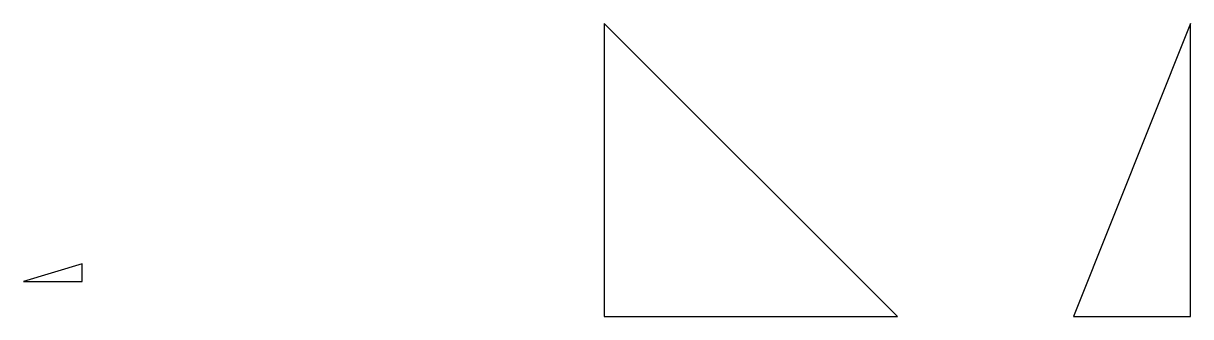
# Model space of a CAD drawing. Header units: inches. Extents: x 1 to 200, y 0 to 50.
import ezdxf

# ---------------------------------------------------------------- set-up
doc = ezdxf.new("R2010")
doc.units = ezdxf.units.IN
doc.header["$MEASUREMENT"] = 0

msp = doc.modelspace()

# ---------------------------------------------------------------- linework, layer by layer
for p, q in [((100, 50), (100, 0)), ((150, 0), (100, 50)), ((200, 50), (180, 0)), ((200, 0), (200, 50)), ((11, 9), (1, 6)), ((11, 6), (11, 9)), ((1, 6), (11, 6)), ((100, 0), (150, 0)), ((180, 0), (200, 0))]:
    msp.add_line(p, q)

doc.saveas('drawing.dxf')
